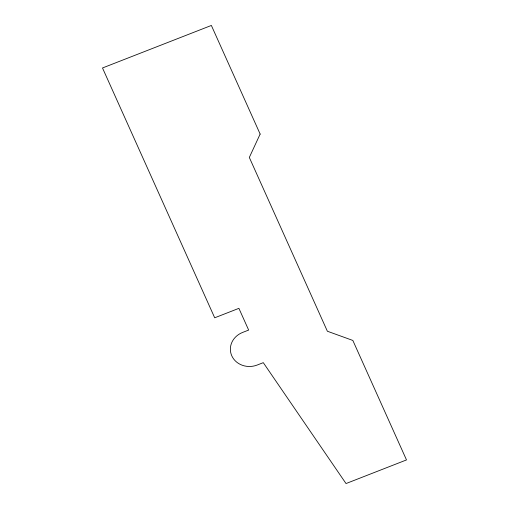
<?xml version="1.0" encoding="UTF-8"?>
<svg xmlns="http://www.w3.org/2000/svg" width="509" height="509" viewBox="0 0 509 509"><rect width="100%" height="100%" fill="white"/><g stroke="black" fill="none" stroke-linecap="round" stroke-linejoin="round"><path stroke-width="0.76" d="M260.144 134.071L249.321 157.446L327.376 331.238L352.839 340.445L406.5 459.926L346.025 483.55L263.287 362.656L257.242 365.017A19.596 17.732 -7.8 0 1 231.78 355.816A19.596 17.732 -7.8 0 1 242.608 332.434L248.653 330.074L238.899 308.346L214.703 317.794L102.5 67.971L211.362 25.45L260.144 134.071"/></g></svg>
